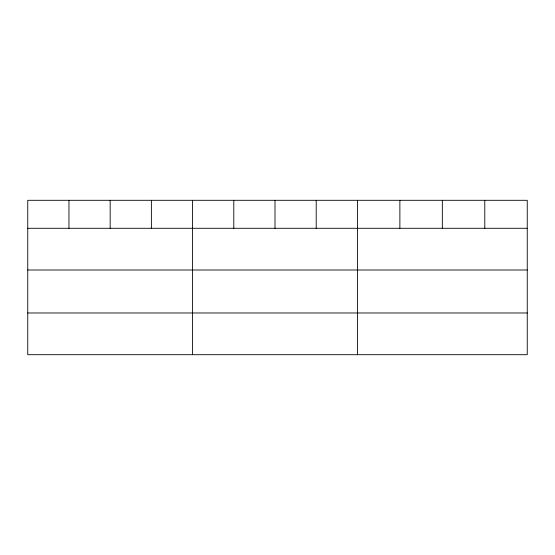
<?xml version="1.0" encoding="UTF-8"?>
<svg xmlns="http://www.w3.org/2000/svg" width="555" height="555" viewBox="0 0 555 555"><rect width="100%" height="100%" fill="white"/><g stroke="black" fill="none" stroke-linecap="round" stroke-linejoin="round"><path stroke-width="0.83" d="M527.25 270.001L527.25 200.3L27.75 200.3L27.75 354.7L527.25 354.7L527.25 270.001L27.75 270.001M27.75 228.285L527.25 228.285M27.75 312.978L527.25 312.978M484.792 200.3L484.792 228.285M442.335 200.3L442.335 228.285M399.877 200.3L399.877 228.285M357.42 200.3L357.42 354.7M316.211 200.3L316.211 228.285M275.002 200.3L275.002 228.285M233.794 200.3L233.794 228.285M192.585 200.3L192.585 354.7M151.376 200.3L151.376 228.285M110.168 200.3L110.168 228.285M68.959 200.3L68.959 228.285"/></g></svg>
